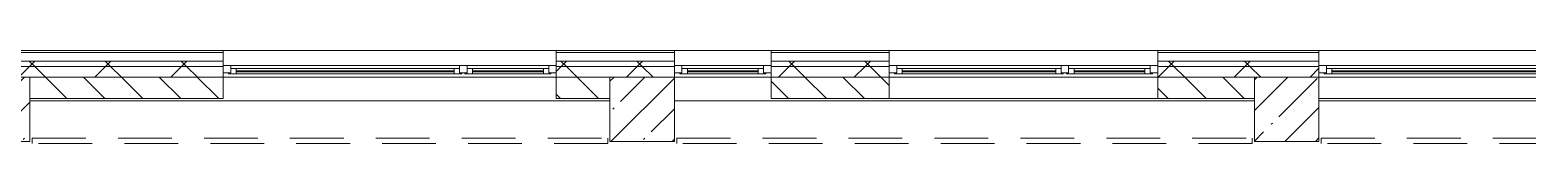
# Model space of a CAD drawing. Header units: millimetres. Extents: x 81303 to 275082, y -8553 to 29000.
# Drawn here: x 190832 to 204770, y 26479 to 27350 of the extents above; entities that cross this region are included whole.
import ezdxf

# ---------------------------------------------------------------- set-up
doc = ezdxf.new("R2010")
doc.units = ezdxf.units.MM
doc.linetypes.add('200_ШТРИХ__ш1_п0_6_', pattern=[800, 500, -300])
for name, color, linetype, lineweight in [('A-DETL-MBND-1', 7, '200_ШТРИХ__ш1_п0_6_', 9), ('A-GLAZ-3', 7, 'Continuous', 5), ('A-WALL', 7, 'Continuous', 9), ('A-WALL-3', 7, 'Continuous', 5), ('I-WALL-3', 7, 'Continuous', 5), ('S-COLS-3', 7, 'Continuous', 5)]:
    doc.layers.add(name, color=color, linetype=linetype, lineweight=lineweight)
pattern_1 = [(45, (148072.5, 0), (-353.5534, 353.5534), []), (135, (148072.5, 0), (-353.5534, -353.5534), [])]
pattern_2 = [(45, (148072.5, 0), (-285.123, 285.123), []), (45, (148357.62, 0), (-285.123, 285.123), [504.031, -100.806, 16.764, -84.042])]

# ---------------------------------------------------------------- blocks, each defined once
blk = doc.blocks.new('BSC_Колонна _Прямоугольная - 600х600-V29-3_10_3_птичка')
at = {"layer": 'S-COLS-3'}
h = blk.add_hatch(dxfattribs=at)
h.set_pattern_fill('FP_63', color=256, style=0, pattern_type=2)
h.set_pattern_definition([(45, (-42460, -26800), (-285.123, 285.123), []), (45, (-42174.88, -26800), (-285.123, 285.123), [504.031, -100.806, 16.764, -84.042])])
h.paths.add_polyline_path([(-300, -300), (300, -300), (300, 300), (-300, 300)])
for p, q in [((300, 300), (-300, 300)), ((-300, 300), (-300, -300)), ((300, -300), (300, 300)), ((-300, -300), (300, -300))]:
    blk.add_line(p, q, dxfattribs=at)
blk = doc.blocks.new('120_Окно_СКБ_2Ст - 120_Окно_СКБ_2Ст 3100х2500 _мал_створка слева_ 2-19089248-3_10_3_птичка')
at = {"layer": 'A-GLAZ-3'}
for p, q in [((-1550, -75), (-1550, -5)), ((-1550, -5), (-1480, -5)), ((1550, -5), (-1550, -5)), ((-1480, -75), (-1550, -75)), ((-1550, -75), (-1500, -75)), ((-1480, -75), (-1500, -75)), ((-1500, -75), (-1500, -85)), ((-1500, -85), (670, -85)), ((670, -85), (-1500, -85)), ((-1480, -5), (-1480, -75)), ((650, -35), (-1480, -35)), ((-1480, -35), (-1480, -75)), ((-1430, -85), (-1430, -35)), ((-1430, -55), (600, -55)), ((600, -65), (-1430, -65)), ((600, -85), (600, -35)), ((650, -75), (650, -5)), ((650, -5), (720, -5)), ((650, -75), (650, -35)), ((720, -75), (650, -75)), ((670, -75), (650, -75)), ((670, -75), (700, -75)), ((670, -85), (670, -75)), ((720, -75), (700, -75)), ((700, -75), (700, -85)), ((700, -85), (1500, -85)), ((1500, -85), (700, -85)), ((720, -5), (720, -75)), ((1480, -35), (720, -35)), ((720, -35), (720, -75)), ((770, -85), (770, -35)), ((770, -55), (1430, -55)), ((1430, -65), (770, -65)), ((1430, -85), (1430, -35)), ((1480, -75), (1480, -5)), ((1480, -5), (1550, -5)), ((1480, -75), (1480, -35)), ((1550, -75), (1480, -75)), ((1500, -75), (1480, -75)), ((1500, -75), (1550, -75)), ((1500, -85), (1500, -75)), ((1550, -5), (1550, -75))]:
    blk.add_line(p, q, dxfattribs=at)
blk = doc.blocks.new('120_Окно_СКБ_2Ст - 120_Окно_СКБ_2Ст 2500х2500 _мал створка справа_-23206729-3_10_3_птичка')
at = {"layer": 'A-GLAZ-3'}
for p, q in [((-1250, -75), (-1250, -5)), ((-1250, -5), (-1180, -5)), ((1250, -5), (-1250, -5)), ((-1180, -75), (-1250, -75)), ((-1250, -75), (-1200, -75)), ((-1180, -75), (-1200, -75)), ((-1200, -75), (-1200, -85)), ((-1200, -85), (370, -85)), ((370, -85), (-1200, -85)), ((-1180, -5), (-1180, -75)), ((350, -35), (-1180, -35)), ((-1180, -35), (-1180, -75)), ((-1130, -85), (-1130, -35)), ((-1130, -55), (300, -55)), ((300, -65), (-1130, -65)), ((300, -85), (300, -35)), ((350, -75), (350, -5)), ((350, -5), (420, -5)), ((350, -75), (350, -35)), ((420, -75), (350, -75)), ((370, -75), (350, -75)), ((370, -75), (400, -75)), ((370, -85), (370, -75)), ((420, -75), (400, -75)), ((400, -75), (400, -85)), ((400, -85), (1200, -85)), ((1200, -85), (400, -85)), ((420, -5), (420, -75)), ((1180, -35), (420, -35)), ((420, -35), (420, -75)), ((470, -85), (470, -35)), ((470, -55), (1130, -55)), ((1130, -65), (470, -65)), ((1130, -85), (1130, -35)), ((1180, -75), (1180, -5)), ((1180, -5), (1250, -5)), ((1180, -75), (1180, -35)), ((1250, -75), (1180, -75)), ((1200, -75), (1180, -75)), ((1200, -75), (1250, -75)), ((1200, -85), (1200, -75)), ((1250, -5), (1250, -75))]:
    blk.add_line(p, q, dxfattribs=at)
blk = doc.blocks.new('120_Окно_СКБ_1Ст - 120_Окно_СКБ_1Ст_900х2500_h_-21649151-3_10_3_птичка')
at = {"layer": 'A-GLAZ-3'}
for p, q in [((-450, -75), (-450, -5)), ((-450, -5), (-380, -5)), ((450, -5), (-450, -5)), ((-380, -75), (-450, -75)), ((-450, -75), (-400, -75)), ((-380, -75), (-400, -75)), ((-400, -75), (-400, -85)), ((-400, -85), (400, -85)), ((400, -85), (-400, -85)), ((-380, -5), (-380, -75)), ((380, -35), (-380, -35)), ((-380, -35), (-380, -75)), ((-330, -85), (-330, -35)), ((-330, -55), (330, -55)), ((330, -65), (-330, -65)), ((330, -85), (330, -35)), ((380, -75), (380, -5)), ((380, -5), (450, -5)), ((380, -75), (380, -35)), ((450, -75), (380, -75)), ((400, -75), (380, -75)), ((400, -75), (450, -75)), ((400, -85), (400, -75)), ((450, -5), (450, -75))]:
    blk.add_line(p, q, dxfattribs=at)

msp = doc.modelspace()

# ---------------------------------------------------------------- hatches: boundary and pattern name
at = {"layer": 'A-WALL-3'}
h = msp.add_hatch(dxfattribs=at)
h.set_pattern_fill('FP_58', color=256, style=0, pattern_type=2)
h.set_pattern_definition(pattern_1)
h.paths.add_polyline_path([(232642.5, 27200), (232642.5, 27250), (228422.5, 27250), (228422.5, 27200), (232441.4, 27200)])
h.paths.add_polyline_path([(224517.7, 27200), (225322.5, 27200), (225322.5, 27250), (224422.5, 27250), (224422.5, 27200)])
h.paths.add_polyline_path([(215182.5, 27200), (215182.5, 27250), (210932.5, 27250), (210932.5, 27200), (214263.4, 27200)])
h.paths.add_polyline_path([(217682.5, 27200), (218882.5, 27200), (218882.5, 27250), (217682.5, 27250)])
h.paths.add_polyline_path([(220982.5, 27200), (222322.5, 27200), (222322.5, 27250), (220982.5, 27250)])
h.paths.add_polyline_path([(209602.4, 27200), (210032.5, 27200), (210032.5, 27250), (207932.5, 27250), (207932.5, 27200), (208670.2, 27200)])
h.paths.add_polyline_path([(206805.8, 27200), (207032.5, 27200), (207032.5, 27250), (205932.5, 27250), (205932.5, 27200)])
h.paths.add_polyline_path([(202144.8, 27200), (202832.5, 27200), (202832.5, 27250), (201332.5, 27250), (201332.5, 27200)])
h.paths.add_polyline_path([(198416, 27200), (198832.5, 27200), (198832.5, 27250), (197732.8, 27250), (197732.8, 27200)])
h.paths.add_polyline_path([(190232.5, 27200), (192632.5, 27200), (192632.5, 27250), (190132.5, 27250), (190132.5, 27200)])
h.paths.add_polyline_path([(195732.5, 27200), (196832.8, 27200), (196832.8, 27250), (195732.5, 27250)])
h = msp.add_hatch(dxfattribs=at)
h.set_pattern_fill('FP_58', color=256, style=0, pattern_type=2)
h.set_pattern_definition(pattern_1)
h.paths.add_polyline_path([(232642.5, 27100), (232642.5, 27200), (228422.5, 27200), (228422.5, 27100), (232441.4, 27100)])
h.paths.add_polyline_path([(217682.5, 27100), (218882.5, 27100), (218882.5, 27200), (217682.5, 27200)])
h.paths.add_polyline_path([(220982.5, 27100), (222322.5, 27100), (222322.5, 27200), (220982.5, 27200)])
h.paths.add_polyline_path([(215182.5, 27100), (215182.5, 27200), (210932.5, 27200), (210932.5, 27100), (214263.4, 27100)])
h.paths.add_polyline_path([(224422.5, 27100), (225322.5, 27100), (225322.5, 27200), (224422.5, 27200)])
h.paths.add_polyline_path([(202832.5, 27100), (202832.5, 27200), (201332.5, 27200), (201332.5, 27100), (202144.8, 27100)])
h.paths.add_polyline_path([(209602.4, 27100), (210032.5, 27100), (210032.5, 27200), (207932.5, 27200), (207932.5, 27100), (208670.2, 27100)])
h.paths.add_polyline_path([(205932.5, 27100), (207032.5, 27100), (207032.5, 27200), (205932.5, 27200)])
h.paths.add_polyline_path([(196832.8, 27100), (196832.8, 27200), (195732.5, 27200), (195732.5, 27100), (196551.6, 27100)])
h.paths.add_polyline_path([(197732.8, 27100), (198832.5, 27100), (198832.5, 27200), (197732.8, 27200)])
h.paths.add_polyline_path([(191890.5, 27100), (192632.5, 27100), (192632.5, 27200), (190232.5, 27200), (190232.5, 27100), (190832.5, 27100)])
h = msp.add_hatch(dxfattribs=at)
h.set_pattern_fill('FP_56', color=256, style=0, pattern_type=2)
h.set_pattern_definition([(135, (148072.5, 0), (-176.7767, -176.7767), [])])
h.paths.add_polyline_path([(230110.9, 26900), (232272.5, 26900), (232272.5, 27100), (229222.5, 27100), (229222.5, 26900)])
h.paths.add_polyline_path([(228712.6, 26900), (228722.5, 26900), (228722.5, 27100), (228422.5, 27100), (228422.5, 26900)])
h.paths.add_polyline_path([(214232.5, 26900), (214232.5, 27100), (210932.5, 27100), (210932.5, 26900), (212399, 26900)])
h.paths.add_polyline_path([(217682.5, 26900), (218382.5, 26900), (218382.5, 27100), (217682.5, 27100)])
h.paths.add_polyline_path([(215182.5, 26900), (215182.5, 27100), (214832.5, 27100), (214832.5, 26900)])
h.paths.add_polyline_path([(220982.5, 26900), (221612.5, 26900), (221612.5, 27100), (220982.5, 27100)])
h.paths.add_polyline_path([(222112.5, 26900), (222322.5, 26900), (222322.5, 27100), (222112.5, 27100)])
h.paths.add_polyline_path([(224822.5, 26900), (224822.5, 27100), (224422.5, 27100), (224422.5, 26900), (224517.7, 26900)])
h.paths.add_polyline_path([(207932.5, 26900), (208232.5, 26900), (208232.5, 27100), (207932.5, 27100)])
h.paths.add_polyline_path([(205932.5, 26900), (207032.5, 26900), (207032.5, 27100), (205932.5, 27100)])
h.paths.add_polyline_path([(202232.5, 26900), (202232.5, 27100), (201332.5, 27100), (201332.5, 26900), (202144.8, 26900)])
h.paths.add_polyline_path([(208832.5, 26900), (210032.5, 26900), (210032.5, 27100), (208832.5, 27100)])
h.paths.add_polyline_path([(197732.8, 26900), (198832.5, 26900), (198832.5, 27100), (197732.8, 27100)])
h.paths.add_polyline_path([(196232.5, 26900), (196232.5, 27100), (195732.5, 27100), (195732.5, 26900)])
h.paths.add_polyline_path([(192632.5, 26900), (192632.5, 27100), (190832.5, 27100), (190832.5, 26900), (191890.5, 26900)])
at = {"layer": 'S-COLS-3'}
h = msp.add_hatch(dxfattribs=at)
h.set_pattern_fill('FP_54', color=256, style=0, pattern_type=2)
h.set_pattern_definition(pattern_2)
h.paths.add_polyline_path([(196551.6, 26500), (196832.5, 26500), (196832.5, 27100), (196232.5, 27100), (196232.5, 26500)])
h = msp.add_hatch(dxfattribs=at)
h.set_pattern_fill('FP_54', color=256, style=0, pattern_type=2)
h.set_pattern_definition(pattern_2)
h.paths.add_polyline_path([(202832.5, 26500), (202832.5, 27100), (202232.5, 27100), (202232.5, 26500)])

# ---------------------------------------------------------------- linework, layer by layer
at = {"layer": 'A-DETL-MBND-1'}
for p, q in [((190853.5, 26530), (190853.5, 26480)), ((190853.5, 26530), (196212.5, 26530)), ((196212.5, 26480), (196212.5, 26530)), ((196853.8, 26529), (196853.8, 26479)), ((196853.8, 26529), (202211.5, 26529)), ((202211.5, 26479), (202211.5, 26529)), ((202852.5, 26529), (202852.5, 26479)), ((202852.5, 26529), (208212.5, 26529)), ((196212.5, 26480), (190853.5, 26480)), ((202211.5, 26479), (196853.8, 26479)), ((208212.5, 26479), (202852.5, 26479))]:
    msp.add_line(p, q, dxfattribs=at)
at = {"layer": 'A-WALL'}
for p, q in [((192632.5, 27330), (190002.5, 27330)), ((196832.8, 27330), (195732.5, 27330)), ((198832.5, 27330), (197732.8, 27330)), ((202832.5, 27330), (201332.5, 27330)), ((192632.5, 27250), (190082.5, 27250)), ((192632.5, 27200), (190132.5, 27200)), ((196832.8, 27250), (195732.5, 27250)), ((196832.8, 27200), (195732.5, 27200)), ((198832.5, 27250), (197732.8, 27250)), ((198832.5, 27200), (197732.8, 27200)), ((202832.5, 27250), (201332.5, 27250)), ((202832.5, 27200), (201332.5, 27200))]:
    msp.add_line(p, q, dxfattribs=at)
at = {"layer": 'A-WALL-3'}
for p, q in [((189982.5, 27350), (197732.8, 27350)), ((192632.5, 26900), (192632.5, 27350)), ((195732.5, 27350), (195732.5, 26900)), ((196832.8, 26900), (196832.8, 27350)), ((197732.8, 27350), (197732.8, 26900)), ((228422.5, 27350), (197732.8, 27350)), ((198832.5, 26900), (198832.5, 27350)), ((201332.5, 27350), (201332.5, 26900)), ((202832.5, 27100), (202832.5, 27350)), ((228722.5, 27100), (190832.5, 27100)), ((196232.5, 26900), (196232.5, 27100)), ((196832.5, 27100), (196832.5, 26900)), ((202232.5, 26900), (202232.5, 27100)), ((190832.5, 26900), (192632.5, 26900)), ((195732.5, 26900), (196232.5, 26900)), ((196832.5, 26900), (196832.8, 26900)), ((197732.8, 26900), (198832.5, 26900)), ((201332.5, 26900), (202232.5, 26900))]:
    msp.add_line(p, q, dxfattribs=at)
at = {"layer": 'I-WALL-3'}
for p, q in [((192632.5, 27100), (195732.5, 27100)), ((196832.8, 27100), (197732.8, 27100)), ((198832.5, 27100), (201332.5, 27100)), ((202832.5, 27100), (205932.5, 27100)), ((201332.5, 26900), (198832.5, 26900)), ((205932.5, 26900), (202832.5, 26900)), ((196232.5, 26880), (190832.5, 26880)), ((202232.5, 26880), (196832.5, 26880)), ((208232.5, 26880), (202832.5, 26880))]:
    msp.add_line(p, q, dxfattribs=at)
at = {"layer": 'S-COLS-3'}
for p, q in [((196832.5, 27100), (196232.5, 27100)), ((196232.5, 27100), (196232.5, 26900)), ((196832.5, 26900), (196832.5, 27100)), ((202832.5, 27100), (202232.5, 27100)), ((202232.5, 27100), (202232.5, 26900)), ((202832.5, 26500), (202832.5, 27100)), ((196232.5, 26900), (196232.5, 26500)), ((196832.5, 26500), (196832.5, 26900)), ((202232.5, 26900), (202232.5, 26500)), ((196232.5, 26500), (196832.5, 26500)), ((202232.5, 26500), (202832.5, 26500))]:
    msp.add_line(p, q, dxfattribs=at)

# ---------------------------------------------------------------- block references
at = {"layer": 'A-GLAZ-3'}
for name, p in [('120_Окно_СКБ_2Ст - 120_Окно_СКБ_2Ст 3100х2500 _мал_створка слева_ 2-19089248-3_10_3_птичка', (194182.5, 27215)), ('120_Окно_СКБ_1Ст - 120_Окно_СКБ_1Ст_900х2500_h_-21649151-3_10_3_птичка', (197282.8, 27215)), ('120_Окно_СКБ_2Ст - 120_Окно_СКБ_2Ст 2500х2500 _мал створка справа_-23206729-3_10_3_птичка', (200082.5, 27215)), ('120_Окно_СКБ_2Ст - 120_Окно_СКБ_2Ст 3100х2500 _мал_створка слева_ 2-19089248-3_10_3_птичка', (204382.5, 27215))]:
    msp.add_blockref(name, p, dxfattribs=at)
at = {"layer": 'S-COLS-3'}
msp.add_blockref('BSC_Колонна _Прямоугольная - 600х600-V29-3_10_3_птичка', (190532.5, 26800), dxfattribs=at)

doc.saveas('drawing.dxf')
